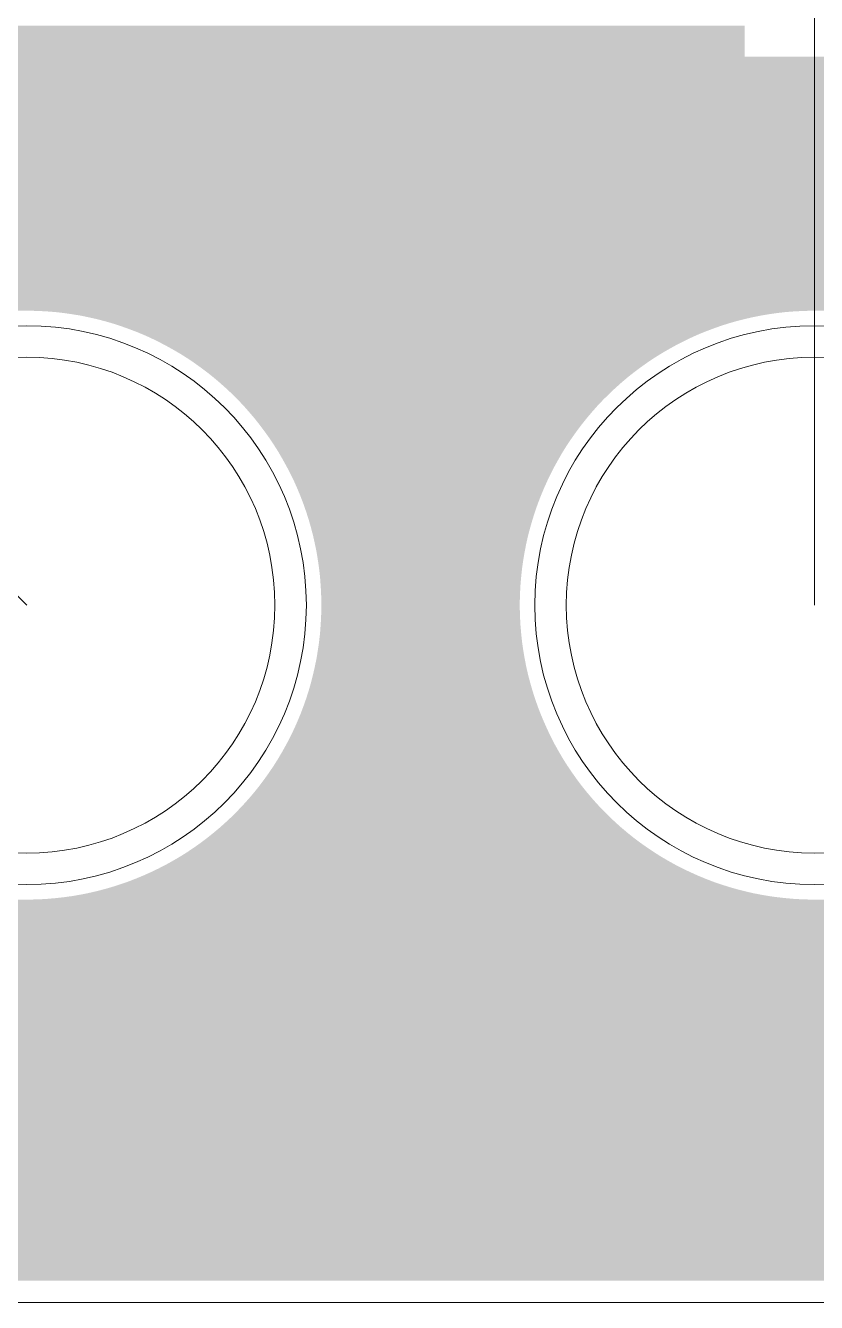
# Model space of a CAD drawing. Header units: millimetres. Extents: x 0 to 210, y 0 to 297.
# Drawn here: x 105.021 to 107.572, y 210.303 to 214.423 of the extents above; entities that cross this region are included whole.
import ezdxf

# ---------------------------------------------------------------- set-up
doc = ezdxf.new("R2010")
doc.units = ezdxf.units.MM
for name, pattern in [('K5LT32768', [0]), ('K5LT32769', [0]), ('K5LT32771', [0]), ('K5LT32773', [0]), ('K5LT32774', [0]), ('K5LT32775', [0])]:
    doc.linetypes.add(name, pattern=pattern)

# ---------------------------------------------------------------- blocks, each defined once
blk = doc.blocks.new('U22')
at = {"color": 7, "linetype": 'K5LT32768', "lineweight": 18}
blk.add_circle((105.0251, 212.5527), 0.8, dxfattribs=at)
blk = doc.blocks.new('U23')
at = {"color": 7, "linetype": 'K5LT32768', "lineweight": 18}
blk.add_circle((107.5651, 212.5527), 0.8, dxfattribs=at)
blk = doc.blocks.new('U153')
at = {"color": 1, "linetype": 'K5LT32771', "lineweight": 18, "true_color": 0xff0000}
blk.add_circle((105.0251, 212.5527), 0.9016, dxfattribs=at)
blk = doc.blocks.new('U154')
at = {"color": 1, "linetype": 'K5LT32771', "lineweight": 18, "true_color": 0xff0000}
blk.add_circle((107.5651, 212.5527), 0.9016, dxfattribs=at)
blk = doc.blocks.new('U255')
at = {"color": 3, "linetype": 'K5LT32773', "lineweight": 18, "true_color": 0x00ff00}
blk.add_circle((105.0251, 212.5527), 0.8, dxfattribs=at)
blk = doc.blocks.new('U256')
at = {"color": 3, "linetype": 'K5LT32773', "lineweight": 18, "true_color": 0x00ff00}
blk.add_circle((107.5651, 212.5527), 0.8, dxfattribs=at)
blk = doc.blocks.new('U319')
at = {"color": 1, "linetype": 'K5LT32771', "lineweight": 18, "true_color": 0xff0000}
blk.add_circle((105.0251, 212.5527), 0.9016, dxfattribs=at)
blk = doc.blocks.new('U320')
at = {"color": 1, "linetype": 'K5LT32771', "lineweight": 18, "true_color": 0xff0000}
blk.add_circle((107.5651, 212.5527), 0.9016, dxfattribs=at)

msp = doc.modelspace()

# ---------------------------------------------------------------- hatches: boundary and pattern name
for points in [[(103.2648, 214.298), (103.2648, 214.4229), (107.34, 214.4229), (107.34, 214.298)], [(102.7101, 213.5027), (102.7101, 214.298), (107.34, 214.298), (107.34, 213.5027)], [(105.0652, 213.5019), (105.0385, 213.5027), (107.34, 213.5027), (107.34, 213.5019)], [(105.0916, 213.5004), (105.0652, 213.5019), (107.34, 213.5019), (107.34, 213.5004)], [(105.1183, 213.4984), (105.0916, 213.5004), (107.34, 213.5004), (107.34, 213.4984)], [(105.1447, 213.4953), (105.1183, 213.4984), (107.34, 213.4984), (107.34, 213.4953)], [(105.1711, 213.4915), (105.1447, 213.4953), (107.34, 213.4953), (107.34, 213.4915)], [(105.1973, 213.4872), (105.1711, 213.4915), (107.34, 213.4915), (107.34, 213.4872)], [(105.2234, 213.4819), (105.1973, 213.4872), (107.34, 213.4872), (107.34, 213.4819)], [(105.2496, 213.476), (105.2234, 213.4819), (107.34, 213.4819), (107.34, 213.476)], [(105.2505, 213.4758), (105.2496, 213.476), (107.34, 213.476), (107.34, 213.4758)], [(105.2752, 213.4694), (105.2505, 213.4758), (107.34, 213.4758), (107.3149, 213.4694)], [(105.3009, 213.4621), (105.2752, 213.4694), (107.3149, 213.4694), (107.2892, 213.4621)], [(105.3263, 213.4539), (105.3009, 213.4621), (107.2892, 213.4621), (107.2638, 213.4539)], [(105.3514, 213.445), (105.3263, 213.4539), (107.2638, 213.4539), (107.2387, 213.445)], [(105.3763, 213.4356), (105.3514, 213.445), (107.2387, 213.445), (107.2138, 213.4356)], [(105.401, 213.4255), (105.3763, 213.4356), (107.2138, 213.4356), (107.1891, 213.4255)], [(105.4254, 213.4146), (105.401, 213.4255), (107.1891, 213.4255), (107.165, 213.4146)], [(105.4492, 213.4029), (105.4254, 213.4146), (107.165, 213.4146), (107.1409, 213.4029)], [(105.4729, 213.3907), (105.4492, 213.4029), (107.1409, 213.4029), (107.1173, 213.3907)], [(105.4962, 213.3777), (105.4729, 213.3907), (107.1173, 213.3907), (107.0939, 213.3777)], [(105.5193, 213.3643), (105.4962, 213.3777), (107.0939, 213.3777), (107.071, 213.3643)], [(105.5419, 213.3501), (105.5193, 213.3643), (107.071, 213.3643), (107.0484, 213.3501)], [(105.564, 213.3353), (105.5419, 213.3501), (107.0484, 213.3501), (107.0263, 213.3353)], [(105.5856, 213.3198), (105.564, 213.3353), (107.0263, 213.3353), (107.0045, 213.3198)], [(105.607, 213.3038), (105.5856, 213.3198), (107.0045, 213.3198), (106.9831, 213.3038)], [(105.6278, 213.2873), (105.607, 213.3038), (106.9831, 213.3038), (106.9623, 213.2873)], [(105.6481, 213.27), (105.6278, 213.2873), (106.9623, 213.2873), (106.942, 213.27)], [(105.6679, 213.2523), (105.6481, 213.27), (106.942, 213.27), (106.9222, 213.2523)], [(105.6875, 213.234), (105.6679, 213.2523), (106.9222, 213.2523), (106.9029, 213.234)], [(105.7063, 213.2152), (105.6875, 213.234), (106.9029, 213.234), (106.8838, 213.2152)], [(105.7246, 213.1959), (105.7063, 213.2152), (106.8838, 213.2152), (106.8655, 213.1959)], [(105.7423, 213.1758), (105.7246, 213.1959), (106.8655, 213.1959), (106.8478, 213.1758)], [(105.7596, 213.1555), (105.7423, 213.1758), (106.8478, 213.1758), (106.8307, 213.1555)], [(105.7761, 213.1347), (105.7596, 213.1555), (106.8307, 213.1555), (106.814, 213.1347)], [(105.7921, 213.1133), (105.7761, 213.1347), (106.814, 213.1347), (106.798, 213.1133)], [(105.8076, 213.0917), (105.7921, 213.1133), (106.798, 213.1133), (106.7827, 213.0917)], [(105.8224, 213.0696), (105.8076, 213.0917), (106.7827, 213.0917), (106.7677, 213.0696)], [(105.8366, 213.047), (105.8224, 213.0696), (106.7677, 213.0696), (106.7535, 213.047)], [(105.85, 213.0239), (105.8366, 213.047), (106.7535, 213.047), (106.7401, 213.0239)], [(105.863, 213.0005), (105.85, 213.0239), (106.7401, 213.0239), (106.7271, 213.0005)], [(105.8752, 212.9769), (105.863, 213.0005), (106.7271, 213.0005), (106.7149, 212.9769)], [(105.8869, 212.953), (105.8752, 212.9769), (106.7149, 212.9769), (106.7035, 212.953)], [(105.8978, 212.9287), (105.8869, 212.953), (106.7035, 212.953), (106.6926, 212.9287)], [(105.908, 212.904), (105.8978, 212.9287), (106.6926, 212.9287), (106.6824, 212.904)], [(105.9174, 212.8791), (105.908, 212.904), (106.6824, 212.904), (106.6728, 212.8791)], [(105.9262, 212.854), (105.9174, 212.8791), (106.6728, 212.8791), (106.6641, 212.854)], [(105.9344, 212.8286), (105.9262, 212.854), (106.6641, 212.854), (106.656, 212.8286)], [(105.9417, 212.8029), (105.9344, 212.8286), (106.656, 212.8286), (106.6486, 212.8029)], [(105.9483, 212.7773), (105.9417, 212.8029), (106.6486, 212.8029), (106.6418, 212.7773)], [(105.9542, 212.7511), (105.9483, 212.7773), (106.6418, 212.7773), (106.6359, 212.7511)], [(105.9595, 212.725), (105.9542, 212.7511), (106.6359, 212.7511), (106.6308, 212.725)], [(105.9638, 212.6988), (105.9595, 212.725), (106.6308, 212.725), (106.6263, 212.6988)], [(105.9676, 212.6724), (105.9638, 212.6988), (106.6263, 212.6988), (106.6225, 212.6724)], [(105.9707, 212.646), (105.9676, 212.6724), (106.6225, 212.6724), (106.6197, 212.646)], [(105.9727, 212.6193), (105.9707, 212.646), (106.6197, 212.646), (106.6174, 212.6193)], [(105.9743, 212.5929), (105.9727, 212.6193), (106.6174, 212.6193), (106.6159, 212.5929)], [(105.975, 212.5662), (105.9743, 212.5929), (106.6159, 212.5929), (106.6151, 212.5662)], [(105.975, 212.5395), (105.975, 212.5662), (106.6151, 212.5662), (106.6151, 212.5395)], [(105.9743, 212.5129), (105.975, 212.5395), (106.6151, 212.5395), (106.6159, 212.5129)], [(105.9707, 212.4598), (105.9727, 212.4862), (106.6174, 212.4862), (106.6197, 212.4598)], [(105.9727, 212.4862), (105.9743, 212.5129), (106.6159, 212.5129), (106.6174, 212.4862)], [(105.9676, 212.4331), (105.9707, 212.4598), (106.6197, 212.4598), (106.6225, 212.4331)], [(105.9595, 212.3805), (105.9638, 212.4067), (106.6263, 212.4067), (106.6308, 212.3805)], [(105.9638, 212.4067), (105.9676, 212.4331), (106.6225, 212.4331), (106.6263, 212.4067)], [(105.9483, 212.3285), (105.9542, 212.3544), (106.6359, 212.3544), (106.6418, 212.3285)], [(105.9542, 212.3544), (105.9595, 212.3805), (106.6308, 212.3805), (106.6359, 212.3544)], [(105.9417, 212.3026), (105.9483, 212.3285), (106.6418, 212.3285), (106.6486, 212.3026)], [(105.9262, 212.2515), (105.9344, 212.2769), (106.656, 212.2769), (106.6641, 212.2515)], [(105.9344, 212.2769), (105.9417, 212.3026), (106.6486, 212.3026), (106.656, 212.2769)], [(105.9174, 212.2264), (105.9262, 212.2515), (106.6641, 212.2515), (106.6728, 212.2264)], [(105.8978, 212.1771), (105.908, 212.2015), (106.6824, 212.2015), (106.6926, 212.1771)], [(105.908, 212.2015), (105.9174, 212.2264), (106.6728, 212.2264), (106.6824, 212.2015)], [(105.8752, 212.1286), (105.8869, 212.1527), (106.7035, 212.1527), (106.7149, 212.1286)], [(105.8869, 212.1527), (105.8978, 212.1771), (106.6926, 212.1771), (106.7035, 212.1527)], [(105.85, 212.0816), (105.863, 212.1049), (106.7271, 212.1049), (106.7401, 212.0816)], [(105.863, 212.1049), (105.8752, 212.1286), (106.7149, 212.1286), (106.7271, 212.1049)], [(105.8366, 212.0587), (105.85, 212.0816), (106.7401, 212.0816), (106.7535, 212.0587)], [(105.8076, 212.014), (105.8224, 212.0361), (106.7677, 212.0361), (106.7827, 212.014)], [(105.8224, 212.0361), (105.8366, 212.0587), (106.7535, 212.0587), (106.7677, 212.0361)], [(105.7761, 211.9708), (105.7921, 211.9922), (106.798, 211.9922), (106.814, 211.9708)], [(105.7921, 211.9922), (105.8076, 212.014), (106.7827, 212.014), (106.798, 211.9922)], [(105.7423, 211.9297), (105.7596, 211.95), (106.8307, 211.95), (106.8478, 211.9297)], [(105.7596, 211.95), (105.7761, 211.9708), (106.814, 211.9708), (106.8307, 211.95)], [(105.7063, 211.8906), (105.7246, 211.9099), (106.8655, 211.9099), (106.8838, 211.8906)], [(105.7246, 211.9099), (105.7423, 211.9297), (106.8478, 211.9297), (106.8655, 211.9099)], [(105.6679, 211.8532), (105.6875, 211.8715), (106.9029, 211.8715), (106.9222, 211.8532)], [(105.6875, 211.8715), (105.7063, 211.8906), (106.8838, 211.8906), (106.9029, 211.8715)], [(105.607, 211.8017), (105.6278, 211.8184), (106.9623, 211.8184), (106.9831, 211.8017)], [(105.6278, 211.8184), (105.6481, 211.8354), (106.942, 211.8354), (106.9623, 211.8184)], [(105.6481, 211.8354), (105.6679, 211.8532), (106.9222, 211.8532), (106.942, 211.8354)], [(105.564, 211.7702), (105.5856, 211.7857), (107.0045, 211.7857), (107.0263, 211.7702)], [(105.5856, 211.7857), (105.607, 211.8017), (106.9831, 211.8017), (107.0045, 211.7857)], [(105.4962, 211.7278), (105.5193, 211.7412), (107.071, 211.7412), (107.0939, 211.7278)], [(105.5193, 211.7412), (105.5419, 211.7554), (107.0484, 211.7554), (107.071, 211.7412)], [(105.5419, 211.7554), (105.564, 211.7702), (107.0263, 211.7702), (107.0484, 211.7554)], [(105.4254, 211.6912), (105.4492, 211.7026), (107.1409, 211.7026), (107.165, 211.6912)], [(105.4492, 211.7026), (105.4729, 211.7148), (107.1173, 211.7148), (107.1409, 211.7026)], [(105.4729, 211.7148), (105.4962, 211.7278), (107.0939, 211.7278), (107.1173, 211.7148)], [(105.3009, 211.6437), (105.3263, 211.6518), (107.2638, 211.6518), (107.2892, 211.6437)], [(105.3263, 211.6518), (105.3514, 211.6604), (107.2387, 211.6604), (107.2638, 211.6518)], [(105.3514, 211.6604), (105.3763, 211.6701), (107.2138, 211.6701), (107.2387, 211.6604)], [(105.3763, 211.6701), (105.401, 211.6803), (107.1891, 211.6803), (107.2138, 211.6701)], [(105.401, 211.6803), (105.4254, 211.6912), (107.165, 211.6912), (107.1891, 211.6803)], [(105.1183, 211.6074), (105.1447, 211.6104), (107.4454, 211.6104), (107.4721, 211.6074)], [(105.1447, 211.6104), (105.1711, 211.614), (107.419, 211.614), (107.4454, 211.6104)], [(105.1711, 211.614), (105.1973, 211.6185), (107.3928, 211.6185), (107.419, 211.614)], [(105.1973, 211.6185), (105.2234, 211.6236), (107.3667, 211.6236), (107.3928, 211.6185)], [(105.2234, 211.6236), (105.2496, 211.6297), (107.3408, 211.6297), (107.3667, 211.6236)], [(105.2496, 211.6297), (105.2752, 211.6363), (107.3149, 211.6363), (107.3408, 211.6297)], [(105.2752, 211.6363), (105.3009, 211.6437), (107.2892, 211.6437), (107.3149, 211.6363)], [(95.9095, 210.7389), (96.7734, 211.6028), (108.5795, 211.6028), (109.4434, 210.7389)], [(105.0385, 211.6028), (105.0652, 211.6035), (107.5252, 211.6035), (107.5518, 211.6028)], [(105.0652, 211.6035), (105.0916, 211.6051), (107.4985, 211.6051), (107.5252, 211.6035)], [(105.0916, 211.6051), (105.1183, 211.6074), (107.4721, 211.6074), (107.4985, 211.6051)], [(95.8592, 210.7011), (95.8701, 210.7074), (109.4749, 210.7074), (109.4812, 210.7011)], [(95.8701, 210.7074), (95.8805, 210.7145), (109.4678, 210.7145), (109.4749, 210.7074)], [(95.8805, 210.7145), (95.8907, 210.7219), (109.4604, 210.7219), (109.4678, 210.7145)], [(95.8907, 210.7219), (95.9004, 210.7303), (109.452, 210.7303), (109.4604, 210.7219)], [(95.9004, 210.7303), (95.9095, 210.7389), (109.4434, 210.7389), (109.452, 210.7303)], [(84.815, 210.5573), (84.815, 210.6729), (109.5094, 210.6729), (109.625, 210.5573)], [(95.7502, 210.6729), (95.7629, 210.6734), (109.5089, 210.6734), (109.5094, 210.6729)], [(95.7629, 210.6734), (95.7756, 210.6744), (109.5079, 210.6744), (109.5089, 210.6734)], [(95.7756, 210.6744), (95.7881, 210.6762), (109.5061, 210.6762), (109.5079, 210.6744)], [(95.7881, 210.6762), (95.8003, 210.6785), (109.5038, 210.6785), (109.5061, 210.6762)], [(95.8003, 210.6785), (95.8127, 210.6818), (109.5005, 210.6818), (109.5038, 210.6785)], [(95.8127, 210.6818), (95.8247, 210.6856), (109.4967, 210.6856), (109.5005, 210.6818)], [(95.8247, 210.6856), (95.8363, 210.6902), (109.4922, 210.6902), (109.4967, 210.6856)], [(95.8363, 210.6902), (95.848, 210.6952), (109.4871, 210.6952), (109.4922, 210.6902)], [(95.848, 210.6952), (95.8592, 210.7011), (109.4812, 210.7011), (109.4871, 210.6952)], [(84.815, 210.5487), (84.815, 210.5573), (109.625, 210.5573), (109.6341, 210.5487)], [(84.815, 210.5406), (84.815, 210.5487), (109.6341, 210.5487), (109.6438, 210.5406)], [(84.815, 210.5329), (84.815, 210.5406), (109.6438, 210.5406), (109.6539, 210.5329)], [(84.815, 210.5258), (84.815, 210.5329), (109.6539, 210.5329), (109.6644, 210.5258)], [(84.815, 210.5195), (84.815, 210.5258), (109.6644, 210.5258), (109.6753, 210.5195)], [(84.815, 210.5136), (84.815, 210.5195), (109.6753, 210.5195), (109.6865, 210.5136)], [(84.815, 210.5086), (84.815, 210.5136), (109.6865, 210.5136), (109.6979, 210.5086)], [(84.815, 210.504), (84.815, 210.5086), (109.6979, 210.5086), (109.7098, 210.504)], [(84.815, 210.5002), (84.815, 210.504), (109.7098, 210.504), (109.7218, 210.5002)], [(84.815, 210.4971), (84.815, 210.5002), (109.7218, 210.5002), (109.734, 210.4971)], [(84.815, 210.4946), (84.815, 210.4971), (109.734, 210.4971), (109.7464, 210.4946)], [(84.815, 210.4928), (84.815, 210.4946), (109.7464, 210.4946), (109.7589, 210.4928)], [(84.815, 210.4918), (84.815, 210.4928), (109.7589, 210.4928), (109.7716, 210.4918)], [(84.815, 210.4913), (84.815, 210.4918), (109.7716, 210.4918), (109.784, 210.4913)], [(84.815, 210.3732), (84.815, 210.4913), (133.315, 210.4913), (133.315, 210.3732)]]:
    msp.add_hatch(color=7).paths.add_polyline_path(points)
at = {"true_color": 0x00ff00}
for points in [[(84.815, 214.0867), (84.815, 214.3229), (108.8968, 214.3229), (109.133, 214.0867)], [(103.7289, 214.0864), (103.7162, 214.0867), (109.133, 214.0867), (109.1332, 214.0864)], [(103.7416, 214.0854), (103.7289, 214.0864), (109.1332, 214.0864), (109.1343, 214.0854)], [(103.754, 214.0833), (103.7416, 214.0854), (109.1343, 214.0854), (109.1363, 214.0833)], [(103.7665, 214.0811), (103.754, 214.0833), (109.1363, 214.0833), (109.1386, 214.0811)], [(103.7787, 214.0778), (103.7665, 214.0811), (109.1386, 214.0811), (109.1419, 214.0778)], [(103.7906, 214.074), (103.7787, 214.0778), (109.1419, 214.0778), (109.1457, 214.074)], [(103.8025, 214.0696), (103.7906, 214.074), (109.1457, 214.074), (109.15, 214.0696)], [(103.814, 214.0643), (103.8025, 214.0696), (109.15, 214.0696), (109.1553, 214.0643)], [(103.8252, 214.0587), (103.814, 214.0643), (109.1553, 214.0643), (109.1609, 214.0587)], [(103.8361, 214.0521), (103.8252, 214.0587), (109.1609, 214.0587), (109.1675, 214.0521)], [(103.8465, 214.0452), (103.8361, 214.0521), (109.1675, 214.0521), (109.1744, 214.0452)], [(103.8567, 214.0376), (103.8465, 214.0452), (109.1744, 214.0452), (109.182, 214.0376)], [(103.8663, 214.0295), (103.8567, 214.0376), (109.182, 214.0376), (109.1901, 214.0295)], [(103.8754, 214.0206), (103.8663, 214.0295), (109.1901, 214.0295), (109.199, 214.0206)], [(104.3936, 213.5027), (103.8754, 214.0206), (109.199, 214.0206), (109.7169, 213.5027)], [(105.0652, 213.5019), (105.0385, 213.5027), (107.5518, 213.5027), (107.5252, 213.5019)], [(105.0916, 213.5004), (105.0652, 213.5019), (107.5252, 213.5019), (107.4985, 213.5004)], [(105.1183, 213.4984), (105.0916, 213.5004), (107.4985, 213.5004), (107.4721, 213.4984)], [(105.1447, 213.4953), (105.1183, 213.4984), (107.4721, 213.4984), (107.4454, 213.4953)], [(105.1711, 213.4915), (105.1447, 213.4953), (107.4454, 213.4953), (107.419, 213.4915)], [(105.1973, 213.4872), (105.1711, 213.4915), (107.419, 213.4915), (107.3928, 213.4872)], [(105.2234, 213.4819), (105.1973, 213.4872), (107.3928, 213.4872), (107.3667, 213.4819)], [(105.2496, 213.476), (105.2234, 213.4819), (107.3667, 213.4819), (107.3408, 213.476)], [(105.2752, 213.4694), (105.2496, 213.476), (107.3408, 213.476), (107.3149, 213.4694)], [(105.3009, 213.4621), (105.2752, 213.4694), (107.3149, 213.4694), (107.2892, 213.4621)], [(105.3263, 213.4539), (105.3009, 213.4621), (107.2892, 213.4621), (107.2638, 213.4539)], [(105.3514, 213.445), (105.3263, 213.4539), (107.2638, 213.4539), (107.2387, 213.445)], [(105.3763, 213.4356), (105.3514, 213.445), (107.2387, 213.445), (107.2138, 213.4356)], [(105.401, 213.4255), (105.3763, 213.4356), (107.2138, 213.4356), (107.1891, 213.4255)], [(105.4254, 213.4146), (105.401, 213.4255), (107.1891, 213.4255), (107.165, 213.4146)], [(105.4492, 213.4029), (105.4254, 213.4146), (107.165, 213.4146), (107.1409, 213.4029)], [(105.4729, 213.3907), (105.4492, 213.4029), (107.1409, 213.4029), (107.1173, 213.3907)], [(105.4962, 213.3777), (105.4729, 213.3907), (107.1173, 213.3907), (107.0939, 213.3777)], [(105.5193, 213.3643), (105.4962, 213.3777), (107.0939, 213.3777), (107.071, 213.3643)], [(105.5419, 213.3501), (105.5193, 213.3643), (107.071, 213.3643), (107.0484, 213.3501)], [(105.564, 213.3353), (105.5419, 213.3501), (107.0484, 213.3501), (107.0263, 213.3353)], [(105.5856, 213.3198), (105.564, 213.3353), (107.0263, 213.3353), (107.0045, 213.3198)], [(105.607, 213.3038), (105.5856, 213.3198), (107.0045, 213.3198), (106.9831, 213.3038)], [(105.6278, 213.2873), (105.607, 213.3038), (106.9831, 213.3038), (106.9623, 213.2873)], [(105.6481, 213.27), (105.6278, 213.2873), (106.9623, 213.2873), (106.942, 213.27)], [(105.6679, 213.2523), (105.6481, 213.27), (106.942, 213.27), (106.9222, 213.2523)], [(105.6875, 213.234), (105.6679, 213.2523), (106.9222, 213.2523), (106.9029, 213.234)], [(105.7063, 213.2152), (105.6875, 213.234), (106.9029, 213.234), (106.8838, 213.2152)], [(105.7246, 213.1959), (105.7063, 213.2152), (106.8838, 213.2152), (106.8655, 213.1959)], [(105.7423, 213.1758), (105.7246, 213.1959), (106.8655, 213.1959), (106.8478, 213.1758)], [(105.7596, 213.1555), (105.7423, 213.1758), (106.8478, 213.1758), (106.8307, 213.1555)], [(105.7761, 213.1347), (105.7596, 213.1555), (106.8307, 213.1555), (106.814, 213.1347)], [(105.7921, 213.1133), (105.7761, 213.1347), (106.814, 213.1347), (106.798, 213.1133)], [(105.8076, 213.0917), (105.7921, 213.1133), (106.798, 213.1133), (106.7827, 213.0917)], [(105.8224, 213.0696), (105.8076, 213.0917), (106.7827, 213.0917), (106.7677, 213.0696)], [(105.8366, 213.047), (105.8224, 213.0696), (106.7677, 213.0696), (106.7535, 213.047)], [(105.85, 213.0239), (105.8366, 213.047), (106.7535, 213.047), (106.7401, 213.0239)], [(105.863, 213.0005), (105.85, 213.0239), (106.7401, 213.0239), (106.7271, 213.0005)], [(105.8752, 212.9769), (105.863, 213.0005), (106.7271, 213.0005), (106.7149, 212.9769)], [(105.8869, 212.953), (105.8752, 212.9769), (106.7149, 212.9769), (106.7035, 212.953)], [(105.8978, 212.9287), (105.8869, 212.953), (106.7035, 212.953), (106.6926, 212.9287)], [(105.908, 212.904), (105.8978, 212.9287), (106.6926, 212.9287), (106.6824, 212.904)], [(105.9174, 212.8791), (105.908, 212.904), (106.6824, 212.904), (106.6728, 212.8791)], [(105.9262, 212.854), (105.9174, 212.8791), (106.6728, 212.8791), (106.6641, 212.854)], [(105.9344, 212.8286), (105.9262, 212.854), (106.6641, 212.854), (106.656, 212.8286)], [(105.9417, 212.8029), (105.9344, 212.8286), (106.656, 212.8286), (106.6486, 212.8029)], [(105.9483, 212.7773), (105.9417, 212.8029), (106.6486, 212.8029), (106.6418, 212.7773)], [(105.9542, 212.7511), (105.9483, 212.7773), (106.6418, 212.7773), (106.6359, 212.7511)], [(105.9595, 212.725), (105.9542, 212.7511), (106.6359, 212.7511), (106.6308, 212.725)], [(105.9638, 212.6988), (105.9595, 212.725), (106.6308, 212.725), (106.6263, 212.6988)], [(105.9676, 212.6724), (105.9638, 212.6988), (106.6263, 212.6988), (106.6225, 212.6724)], [(105.9707, 212.646), (105.9676, 212.6724), (106.6225, 212.6724), (106.6197, 212.646)], [(105.9727, 212.6193), (105.9707, 212.646), (106.6197, 212.646), (106.6174, 212.6193)], [(105.9743, 212.5929), (105.9727, 212.6193), (106.6174, 212.6193), (106.6159, 212.5929)], [(105.975, 212.5662), (105.9743, 212.5929), (106.6159, 212.5929), (106.6151, 212.5662)], [(105.975, 212.5395), (105.975, 212.5662), (106.6151, 212.5662), (106.6151, 212.5395)], [(105.9743, 212.5129), (105.975, 212.5395), (106.6151, 212.5395), (106.6159, 212.5129)], [(105.9707, 212.4598), (105.9727, 212.4862), (106.6174, 212.4862), (106.6197, 212.4598)], [(105.9727, 212.4862), (105.9743, 212.5129), (106.6159, 212.5129), (106.6174, 212.4862)], [(105.9676, 212.4331), (105.9707, 212.4598), (106.6197, 212.4598), (106.6225, 212.4331)], [(105.9595, 212.3805), (105.9638, 212.4067), (106.6263, 212.4067), (106.6308, 212.3805)], [(105.9638, 212.4067), (105.9676, 212.4331), (106.6225, 212.4331), (106.6263, 212.4067)], [(105.9483, 212.3285), (105.9542, 212.3544), (106.6359, 212.3544), (106.6418, 212.3285)], [(105.9542, 212.3544), (105.9595, 212.3805), (106.6308, 212.3805), (106.6359, 212.3544)], [(105.9417, 212.3026), (105.9483, 212.3285), (106.6418, 212.3285), (106.6486, 212.3026)], [(105.9262, 212.2515), (105.9344, 212.2769), (106.656, 212.2769), (106.6641, 212.2515)], [(105.9344, 212.2769), (105.9417, 212.3026), (106.6486, 212.3026), (106.656, 212.2769)], [(105.9174, 212.2264), (105.9262, 212.2515), (106.6641, 212.2515), (106.6728, 212.2264)], [(105.8978, 212.1771), (105.908, 212.2015), (106.6824, 212.2015), (106.6926, 212.1771)], [(105.908, 212.2015), (105.9174, 212.2264), (106.6728, 212.2264), (106.6824, 212.2015)], [(105.8752, 212.1286), (105.8869, 212.1527), (106.7035, 212.1527), (106.7149, 212.1286)], [(105.8869, 212.1527), (105.8978, 212.1771), (106.6926, 212.1771), (106.7035, 212.1527)], [(105.85, 212.0816), (105.863, 212.1049), (106.7271, 212.1049), (106.7401, 212.0816)], [(105.863, 212.1049), (105.8752, 212.1286), (106.7149, 212.1286), (106.7271, 212.1049)], [(105.8366, 212.0587), (105.85, 212.0816), (106.7401, 212.0816), (106.7535, 212.0587)], [(105.8076, 212.014), (105.8224, 212.0361), (106.7677, 212.0361), (106.7827, 212.014)], [(105.8224, 212.0361), (105.8366, 212.0587), (106.7535, 212.0587), (106.7677, 212.0361)], [(105.7761, 211.9708), (105.7921, 211.9922), (106.798, 211.9922), (106.814, 211.9708)], [(105.7921, 211.9922), (105.8076, 212.014), (106.7827, 212.014), (106.798, 211.9922)], [(105.7423, 211.9297), (105.7596, 211.95), (106.8307, 211.95), (106.8478, 211.9297)], [(105.7596, 211.95), (105.7761, 211.9708), (106.814, 211.9708), (106.8307, 211.95)], [(105.7063, 211.8906), (105.7246, 211.9099), (106.8655, 211.9099), (106.8838, 211.8906)], [(105.7246, 211.9099), (105.7423, 211.9297), (106.8478, 211.9297), (106.8655, 211.9099)], [(105.6679, 211.8532), (105.6875, 211.8715), (106.9029, 211.8715), (106.9222, 211.8532)], [(105.6875, 211.8715), (105.7063, 211.8906), (106.8838, 211.8906), (106.9029, 211.8715)], [(105.607, 211.8017), (105.6278, 211.8184), (106.9623, 211.8184), (106.9831, 211.8017)], [(105.6278, 211.8184), (105.6481, 211.8354), (106.942, 211.8354), (106.9623, 211.8184)], [(105.6481, 211.8354), (105.6679, 211.8532), (106.9222, 211.8532), (106.942, 211.8354)], [(105.564, 211.7702), (105.5856, 211.7857), (107.0045, 211.7857), (107.0263, 211.7702)], [(105.5856, 211.7857), (105.607, 211.8017), (106.9831, 211.8017), (107.0045, 211.7857)], [(105.4962, 211.7278), (105.5193, 211.7412), (107.071, 211.7412), (107.0939, 211.7278)], [(105.5193, 211.7412), (105.5419, 211.7554), (107.0484, 211.7554), (107.071, 211.7412)], [(105.5419, 211.7554), (105.564, 211.7702), (107.0263, 211.7702), (107.0484, 211.7554)], [(105.4254, 211.6912), (105.4492, 211.7026), (107.1409, 211.7026), (107.165, 211.6912)], [(105.4492, 211.7026), (105.4729, 211.7148), (107.1173, 211.7148), (107.1409, 211.7026)], [(105.4729, 211.7148), (105.4962, 211.7278), (107.0939, 211.7278), (107.1173, 211.7148)], [(105.3009, 211.6437), (105.3263, 211.6518), (107.2638, 211.6518), (107.2892, 211.6437)], [(105.3263, 211.6518), (105.3514, 211.6604), (107.2387, 211.6604), (107.2638, 211.6518)], [(105.3514, 211.6604), (105.3763, 211.6701), (107.2138, 211.6701), (107.2387, 211.6604)], [(105.3763, 211.6701), (105.401, 211.6803), (107.1891, 211.6803), (107.2138, 211.6701)], [(105.401, 211.6803), (105.4254, 211.6912), (107.165, 211.6912), (107.1891, 211.6803)], [(105.1183, 211.6074), (105.1447, 211.6104), (107.4454, 211.6104), (107.4721, 211.6074)], [(105.1447, 211.6104), (105.1711, 211.614), (107.419, 211.614), (107.4454, 211.6104)], [(105.1711, 211.614), (105.1973, 211.6185), (107.3928, 211.6185), (107.419, 211.614)], [(105.1973, 211.6185), (105.2234, 211.6236), (107.3667, 211.6236), (107.3928, 211.6185)], [(105.2234, 211.6236), (105.2496, 211.6297), (107.3408, 211.6297), (107.3667, 211.6236)], [(105.2496, 211.6297), (105.2752, 211.6363), (107.3149, 211.6363), (107.3408, 211.6297)], [(105.2752, 211.6363), (105.3009, 211.6437), (107.2892, 211.6437), (107.3149, 211.6363)], [(98.4495, 210.7389), (99.3134, 211.6028), (111.6169, 211.6028), (112.4807, 210.7389)], [(105.0385, 211.6028), (105.0652, 211.6035), (107.5252, 211.6035), (107.5518, 211.6028)], [(105.0652, 211.6035), (105.0916, 211.6051), (107.4985, 211.6051), (107.5252, 211.6035)], [(105.0916, 211.6051), (105.1183, 211.6074), (107.4721, 211.6074), (107.4985, 211.6051)], [(98.3992, 210.7011), (98.4101, 210.7074), (112.5122, 210.7074), (112.5186, 210.7011)], [(98.4101, 210.7074), (98.4205, 210.7145), (112.5051, 210.7145), (112.5122, 210.7074)], [(98.4205, 210.7145), (98.4307, 210.7219), (112.4977, 210.7219), (112.5051, 210.7145)], [(98.4307, 210.7219), (98.4404, 210.7303), (112.4894, 210.7303), (112.4977, 210.7219)], [(98.4404, 210.7303), (98.4495, 210.7389), (112.4807, 210.7389), (112.4894, 210.7303)], [(84.815, 210.5434), (84.815, 210.6729), (112.5468, 210.6729), (112.6763, 210.5434)], [(98.2902, 210.6729), (98.3029, 210.6734), (112.5462, 210.6734), (112.5468, 210.6729)], [(98.3029, 210.6734), (98.3154, 210.6744), (112.5452, 210.6744), (112.5462, 210.6734)], [(98.3154, 210.6744), (98.3281, 210.6762), (112.5435, 210.6762), (112.5452, 210.6744)], [(98.3281, 210.6762), (98.3405, 210.6785), (112.5412, 210.6785), (112.5435, 210.6762)], [(98.3405, 210.6785), (98.3527, 210.6818), (112.5379, 210.6818), (112.5412, 210.6785)], [(98.3527, 210.6818), (98.3647, 210.6856), (112.5341, 210.6856), (112.5379, 210.6818)], [(98.3647, 210.6856), (98.3763, 210.6902), (112.5295, 210.6902), (112.5341, 210.6856)], [(98.3763, 210.6902), (98.388, 210.6952), (112.5244, 210.6952), (112.5295, 210.6902)], [(98.388, 210.6952), (98.3992, 210.7011), (112.5186, 210.7011), (112.5244, 210.6952)], [(84.815, 210.5345), (84.815, 210.5434), (112.6765, 210.5434), (112.6857, 210.5345)], [(84.815, 210.5263), (84.815, 210.5345), (112.6857, 210.5345), (112.6953, 210.5263)], [(84.815, 210.519), (84.815, 210.5263), (112.6953, 210.5263), (112.7053, 210.519)], [(84.815, 210.5119), (84.815, 210.519), (112.7053, 210.519), (112.7159, 210.5119)], [(84.815, 210.5055), (84.815, 210.5119), (112.7159, 210.5119), (112.7266, 210.5055)], [(84.815, 210.4997), (84.815, 210.5055), (112.7266, 210.5055), (112.738, 210.4997)], [(84.815, 210.4946), (84.815, 210.4997), (112.738, 210.4997), (112.7494, 210.4946)], [(84.815, 210.49), (84.815, 210.4946), (112.7494, 210.4946), (112.7611, 210.49)], [(84.815, 210.4862), (84.815, 210.49), (112.7611, 210.49), (112.7733, 210.4862)], [(84.815, 210.4829), (84.815, 210.4862), (112.7733, 210.4862), (112.7855, 210.4829)], [(84.815, 210.4806), (84.815, 210.4829), (112.7855, 210.4829), (112.798, 210.4806)], [(84.815, 210.4788), (84.815, 210.4806), (112.798, 210.4806), (112.8104, 210.4788)], [(84.815, 210.4778), (84.815, 210.4788), (112.8104, 210.4788), (112.8229, 210.4778)], [(84.815, 210.4773), (84.815, 210.4778), (112.8229, 210.4778), (112.8356, 210.4773)], [(84.815, 210.3732), (84.815, 210.4773), (133.315, 210.4773), (133.315, 210.3732)]]:
    msp.add_hatch(color=3, dxfattribs=at).paths.add_polyline_path(points)

# ---------------------------------------------------------------- linework, layer by layer
at = {"color": 7, "linetype": 'K5LT32769', "lineweight": 18}
msp.add_lwpolyline([(107.5651, 212.5527), (107.5651, 215.0231)], dxfattribs=at)
at = {"color": 3, "linetype": 'K5LT32774', "lineweight": 18, "true_color": 0x00ff00}
msp.add_lwpolyline([(103.7162, 213.8616), (105.0251, 212.5527)], dxfattribs=at)
at = {"color": 5, "linetype": 'K5LT32775', "lineweight": 18, "true_color": 0x0000ff}
msp.add_lwpolyline([(84.495, 210.3028), (110.245, 210.3028)], dxfattribs=at)

# ---------------------------------------------------------------- block references
for name in ['U153', 'U319', 'U154', 'U320', 'U22', 'U255', 'U23', 'U256']:
    msp.add_blockref(name, (0, 0))

doc.saveas('drawing.dxf')
